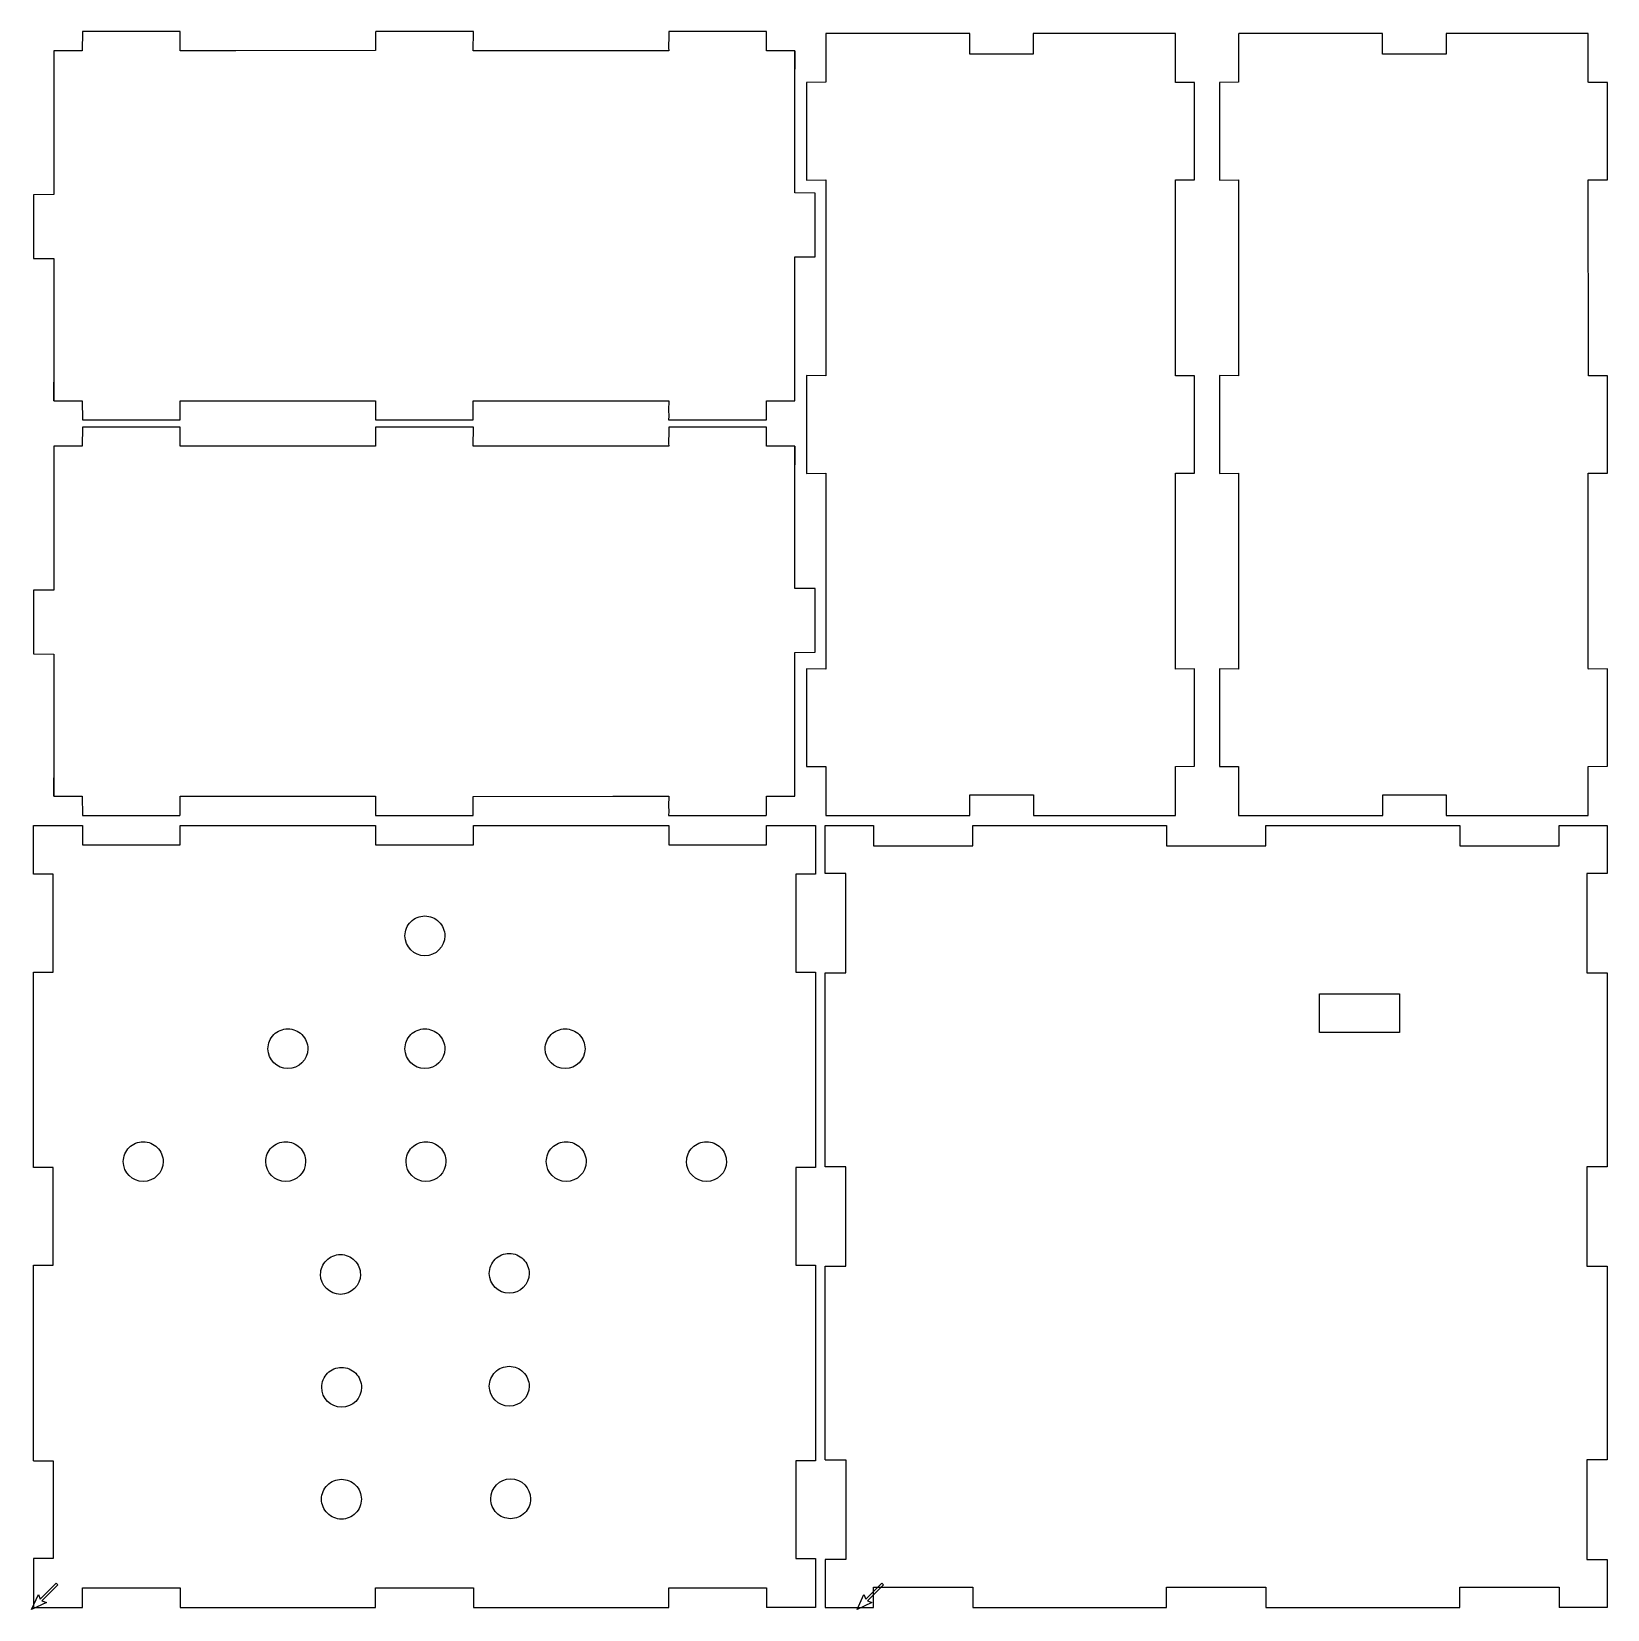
# Model space of a CAD drawing. Extents: x 0 to 191, y 0 to 191.
import ezdxf

# ---------------------------------------------------------------- set-up
doc = ezdxf.new("R2010")
doc.units = 0
doc.layers.add('Layer_1', color=7, linetype='CONTINUOUS')

msp = doc.modelspace()

# ---------------------------------------------------------------- linework, layer by layer
at = {"layer": 'Layer_1', "color": 7}
for points in [[(6.183664, 191.112576), (6.183664, 191.083913), (6.168783, 191.083913), (6.168783, 191.082785), (6.159413, 191.082785), (6.143428, 188.791933), (2.704396, 188.791933), (2.707161, 171.359199), (0.255356, 171.355897), (0.255356, 163.640537), (2.708264, 163.615165), (2.708828, 162.129641), (2.708828, 161.780721), (2.708828, 161.431251), (2.708828, 161.082331), (2.708828, 160.732861), (2.708828, 160.527259), (2.708828, 160.383941), (2.708828, 160.035024), (2.708828, 159.685554), (2.708828, 159.336634), (2.708828, 158.987164), (2.708828, 158.638244), (2.708828, 158.28933), (2.708828, 157.939854), (2.708828, 157.590943), (2.708828, 157.241467), (2.708828, 156.892556), (2.708828, 156.543644), (2.708828, 156.194169), (2.708828, 155.845257), (2.708828, 155.495782), (2.708828, 155.146842), (2.708828, 154.797931), (2.708828, 154.448455), (2.708828, 154.099544), (2.708828, 153.750068), (2.708828, 153.401156), (2.708828, 153.052245), (2.708828, 152.702769), (2.708828, 152.353858), (2.708828, 152.004918), (2.708828, 151.655443), (2.708828, 151.306531), (2.708828, 150.957056), (2.708828, 150.608144), (2.708828, 150.259233), (2.708828, 149.909757), (2.708828, 149.560846), (2.708828, 149.21137), (2.708828, 148.862459), (2.708828, 148.513519), (2.708828, 148.164072), (2.708828, 147.815132), (2.708828, 147.465656), (2.708828, 147.116745), (2.708828, 146.767834), (2.708828, 146.39355), (2.710493, 148.633153), (2.711058, 146.394651), (3.171874, 146.394651), (3.54229, 146.394651), (3.912707, 146.394651), (4.283124, 146.394651), (4.65354, 146.394651), (5.023406, 146.394651), (5.393822, 146.394651), (5.764239, 146.394651), (6.134656, 146.394651), (6.150641, 144.074051), (6.520506, 144.074051), (6.890372, 144.074051), (7.260237, 144.074051), (7.630102, 144.074051), (7.999968, 144.074051), (8.369833, 144.074051), (8.739699, 144.074051), (9.109564, 144.074051), (9.47943, 144.074051), (9.849295, 144.074051), (10.219161, 144.074051), (10.589026, 144.074051), (10.958892, 144.074051), (11.328757, 144.074051), (11.698622, 144.074051), (12.068488, 144.074051), (12.438353, 144.074051), (12.80877, 144.074051), (13.178636, 144.074051), (13.548501, 144.074051), (13.918366, 144.074051), (14.288232, 144.074051), (14.658097, 144.074051), (15.027963, 144.074051), (15.397828, 144.074051), (15.767694, 144.074051), (16.137559, 144.074051), (16.507424, 144.074051), (16.87729, 144.074051), (17.247155, 144.074051), (17.617021, 144.074051), (17.972003, 144.074051), (17.972003, 144.102696), (17.986885, 144.102696), (17.986885, 144.102696), (17.996808, 144.102696), (17.991846, 144.554703), (18.004524, 146.076615), (18.000666, 146.39245), (18.007281, 146.39245), (18.007281, 146.39245), (41.663236, 146.39245), (41.65937, 144.071849), (42.029236, 144.071849), (42.399105, 144.071849), (42.768969, 144.071849), (43.138835, 144.071849), (43.508701, 144.071849), (43.878565, 144.071849), (44.248431, 144.071849), (44.618298, 144.071849), (44.988161, 144.071849), (45.358027, 144.071849), (45.727894, 144.071849), (46.09776, 144.071849), (46.467624, 144.071849), (46.83749, 144.071849), (47.207356, 144.071849), (47.57722, 144.071849), (47.947086, 144.071849), (48.316952, 144.071849), (48.686816, 144.071849), (49.056682, 144.071849), (49.426549, 144.071849), (49.796412, 144.071849), (50.166278, 144.071849), (50.536145, 144.071849), (50.906011, 144.071849), (51.275875, 144.071849), (51.645741, 144.071849), (52.015607, 144.071849), (52.385471, 144.071849), (52.755337, 144.071849), (53.125203, 144.071849), (53.480185, 144.071849), (53.480185, 144.100495), (53.495059, 144.100495), (53.495059, 144.100495), (53.504993, 144.100495), (53.501126, 146.366542), (70.426193, 146.391377), (77.157083, 146.391377), (77.157083, 146.391377), (77.181891, 146.391377), (77.167554, 145.240983), (77.173622, 144.548128), (77.167554, 144.071878), (77.53742, 144.071878), (77.907284, 144.071878), (78.27715, 144.071878), (78.647016, 144.071878), (79.01688, 144.071878), (79.386746, 144.071878), (79.756612, 144.071878), (80.126476, 144.071878), (80.496342, 144.071878), (80.866209, 144.071878), (81.236072, 144.071878), (81.605938, 144.071878), (81.975802, 144.071878), (82.346219, 144.071878), (82.716085, 144.071878), (83.085948, 144.071878), (83.455815, 144.071878), (83.825681, 144.071878), (84.195545, 144.071878), (84.565411, 144.071878), (84.935277, 144.071878), (85.305141, 144.071878), (85.675007, 144.071878), (86.044873, 144.071878), (86.414737, 144.071878), (86.784603, 144.071878), (87.15447, 144.071878), (87.524336, 144.071878), (87.8942, 144.071878), (88.264066, 144.071878), (88.633932, 144.071878), (88.988364, 144.071878), (88.988364, 144.100523), (89.003801, 144.100523), (89.003801, 144.100523), (89.013171, 144.100523), (89.029145, 146.391377), (92.467625, 146.391377), (92.464803, 163.824111), (94.916608, 163.827413), (94.916608, 171.542773), (92.463702, 171.568117), (92.463137, 173.053642), (92.463137, 173.402561), (92.463137, 173.752032), (92.463137, 174.100951), (92.463137, 174.450421), (92.463137, 174.656026), (92.463137, 174.799341), (92.463137, 175.148261), (92.463137, 175.497731), (92.463137, 175.846651), (92.463137, 176.196121), (92.463137, 176.545041), (92.463137, 176.893958), (92.463137, 177.243428), (92.463137, 177.592348), (92.463137, 177.941818), (92.463137, 178.290738), (92.463137, 178.639658), (92.463137, 178.989128), (92.463137, 179.338048), (92.463137, 179.687518), (92.463137, 180.036437), (92.463137, 180.385357), (92.463137, 180.734827), (92.463137, 181.083747), (92.463137, 181.433217), (92.463137, 181.782137), (92.463137, 182.131054), (92.463137, 182.480524), (92.463137, 182.829444), (92.463137, 183.178364), (92.463137, 183.527834), (92.463137, 183.876754), (92.463137, 184.226224), (92.463137, 184.575144), (92.463137, 184.924064), (92.463137, 185.273534), (92.463137, 185.622453), (92.463137, 185.971924), (92.463137, 186.320843), (92.463137, 186.669763), (92.463137, 187.019233), (92.463137, 187.36815), (92.463137, 187.717623), (92.463137, 188.06654), (92.463137, 188.41546), (92.463137, 188.789735), (92.461444, 186.550149), (92.46088, 188.788634), (92.000064, 188.788634), (91.629648, 188.788634), (91.259231, 188.788634), (90.888814, 188.788634), (90.518398, 188.788634), (90.148531, 188.788634), (89.778115, 188.788634), (89.407698, 188.788634), (89.037281, 188.788634), (89.021308, 191.109249), (88.651444, 191.109249), (88.281578, 191.109249), (87.911711, 191.109249), (87.541848, 191.109249), (87.171982, 191.109249), (86.802115, 191.109249), (86.432249, 191.109249), (86.062385, 191.109249), (85.692519, 191.109249), (85.322653, 191.109249), (84.952789, 191.109249), (84.582923, 191.109249), (84.213057, 191.109249), (83.843193, 191.109249), (83.473327, 191.109249), (83.103463, 191.109249), (82.7336, 191.109249), (82.363183, 191.109249), (81.993317, 191.109249), (81.62345, 191.109249), (81.253584, 191.109249), (80.88372, 191.109249), (80.513854, 191.109249), (80.143988, 191.109249), (79.774124, 191.109249), (79.404258, 191.109249), (79.034392, 191.109249), (78.664528, 191.109249), (78.294662, 191.109249), (77.924795, 191.109249), (77.554932, 191.109249), (77.2005, 191.109249), (77.2005, 191.080586), (77.185063, 191.080586), (77.185063, 191.079457), (77.175129, 191.079457), (77.180096, 190.627459), (77.167424, 189.132011), (77.171827, 188.789706), (77.164658, 188.789706), (77.164658, 188.788578), (53.508701, 188.788578), (53.512568, 191.109192), (53.142704, 191.109192), (52.772838, 191.109192), (52.402971, 191.109192), (52.033108, 191.109192), (51.663242, 191.109192), (51.293375, 191.109192), (50.923512, 191.109192), (50.553645, 191.109192), (50.183779, 191.109192), (49.813913, 191.109192), (49.444049, 191.109192), (49.074183, 191.109192), (48.704317, 191.109192), (48.334453, 191.109192), (47.964587, 191.109192), (47.59472, 191.109192), (47.224857, 191.109192), (46.854991, 191.109192), (46.485124, 191.109192), (46.115261, 191.109192), (45.745394, 191.109192), (45.375528, 191.109192), (45.005662, 191.109192), (44.635798, 191.109192), (44.265932, 191.109192), (43.896066, 191.109192), (43.526202, 191.109192), (43.156336, 191.109192), (42.786469, 191.109192), (42.416606, 191.109192), (42.046739, 191.109192), (41.692308, 191.109192), (41.692308, 191.08053), (41.67687, 191.08053), (41.67687, 191.079401), (41.666964, 191.079401), (41.670831, 188.813354), (24.745764, 188.788547), (18.014874, 188.788547), (18.014874, 188.789675), (17.99062, 188.789675), (18.004951, 189.914156), (17.998336, 190.632939), (18.004398, 191.109189), (17.634533, 191.109189), (17.264667, 191.109189), (16.894802, 191.109189), (16.524936, 191.109189), (16.155071, 191.109189), (15.785205, 191.109189), (15.41534, 191.109189), (15.045474, 191.109189), (14.675609, 191.109189), (14.305743, 191.109189), (13.935878, 191.109189), (13.566012, 191.109189), (13.196147, 191.109189), (12.825731, 191.109189), (12.455865, 191.109189), (12.086, 191.109189), (11.716134, 191.109189), (11.346269, 191.109189), (10.976403, 191.109189), (10.606538, 191.109189), (10.236672, 191.109189), (9.866807, 191.109189), (9.496941, 191.109189), (9.127076, 191.109189), (8.75721, 191.109189), (8.387345, 191.109189), (8.01748, 191.109189), (7.647614, 191.109189), (7.277749, 191.109189), (6.907883, 191.109189), (6.538018, 191.109189), (6.183586, 191.109189), (6.183664, 191.112576)], [(96.217644, 190.865251), (96.217644, 190.841008), (96.204972, 190.841008), (96.204972, 184.9634), (93.884355, 184.946861), (93.884355, 184.576998), (93.884355, 184.207132), (93.884355, 183.837265), (93.884355, 183.467402), (93.884355, 183.097535), (93.884355, 182.727669), (93.884355, 182.357806), (93.884355, 181.987939), (93.884355, 181.618073), (93.884355, 181.248209), (93.884355, 180.878343), (93.884355, 180.508477), (93.884355, 180.138613), (93.884355, 179.768747), (93.884355, 179.398881), (93.884355, 179.029014), (93.884355, 178.659151), (93.884355, 178.289284), (93.884355, 177.919418), (93.884355, 177.549555), (93.884355, 177.179688), (93.884355, 176.809822), (93.884355, 176.439958), (93.884355, 176.070092), (93.884355, 175.700226), (93.884355, 175.330362), (93.884355, 174.960496), (93.884355, 174.590629), (93.884355, 174.220763), (93.884355, 173.850346), (93.884355, 173.480483), (93.884355, 173.11172), (96.191745, 173.140933), (96.191745, 173.090223), (96.204981, 173.090223), (96.204981, 149.434266), (93.884363, 149.438669), (93.884363, 149.068803), (93.884363, 148.698936), (93.884363, 148.329073), (93.884363, 147.959206), (93.884363, 147.58934), (93.884363, 147.219477), (93.884363, 146.84961), (93.884363, 146.479744), (93.884363, 146.109327), (93.884363, 145.739464), (93.884363, 145.369597), (93.884363, 144.999731), (93.884363, 144.629868), (93.884363, 144.260001), (93.884363, 143.890135), (93.884363, 143.520271), (93.884363, 143.150405), (93.884363, 142.780539), (93.884363, 142.410672), (93.884363, 142.040809), (93.884363, 141.670943), (93.884363, 141.301076), (93.884363, 140.931213), (93.884363, 140.561346), (93.884363, 140.19148), (93.884363, 139.821617), (93.884363, 139.45175), (93.884363, 139.081884), (93.884363, 138.71202), (93.884363, 138.342154), (93.884363, 137.972288), (93.884363, 137.602975), (96.191753, 137.607377), (96.191753, 129.570659), (96.204989, 120.397881), (96.204989, 113.900702), (93.884372, 113.929912), (93.884372, 113.56006), (93.884372, 113.190179), (93.884372, 112.820327), (93.884372, 112.450475), (93.884372, 112.080594), (93.884372, 111.710742), (93.884372, 111.340862), (93.884372, 110.97101), (93.884372, 110.601129), (93.884372, 110.231277), (93.884372, 109.861396), (93.884372, 109.491544), (93.884372, 109.121664), (93.884372, 108.751812), (93.884372, 108.381931), (93.884372, 108.012079), (93.884372, 107.642198), (93.884372, 107.272346), (93.884372, 106.902466), (93.884372, 106.532614), (93.884372, 106.162733), (93.884372, 105.792881), (93.884372, 105.423), (93.884372, 105.053148), (93.884372, 104.683268), (93.884372, 104.312851), (93.884372, 103.942999), (93.884372, 103.573147), (93.884372, 103.203266), (93.884372, 102.833414), (93.884372, 102.463534), (93.884372, 102.094782), (96.191761, 102.078131), (96.191761, 102.069946), (96.204998, 102.069946), (96.204998, 96.176356), (96.664159, 96.176356), (97.013079, 96.176356), (97.362549, 96.176356), (97.711469, 96.176356), (98.060389, 96.176356), (98.409859, 96.176356), (98.758779, 96.176356), (99.107698, 96.176356), (99.457169, 96.176356), (99.806088, 96.176356), (100.155558, 96.176356), (100.504478, 96.176356), (100.853395, 96.176356), (101.202868, 96.176356), (101.551785, 96.176356), (101.901255, 96.176356), (102.250175, 96.176356), (102.599095, 96.176356), (102.948565, 96.176356), (103.297485, 96.176356), (103.646955, 96.176356), (103.995875, 96.176356), (104.344795, 96.176356), (104.694265, 96.176356), (105.043184, 96.176356), (105.392655, 96.176356), (105.741574, 96.176356), (106.090491, 96.176356), (106.439964, 96.176356), (106.788881, 96.176356), (107.137801, 96.176356), (107.487271, 96.176356), (107.836191, 96.176356), (108.185661, 96.176356), (108.534581, 96.176356), (108.883501, 96.176356), (109.232971, 96.176356), (109.581891, 96.176356), (109.931361, 96.176356), (110.280281, 96.176356), (110.6292, 96.176356), (110.978671, 96.176356), (111.32759, 96.176356), (111.677061, 96.176356), (112.025978, 96.176356), (112.374897, 96.176356), (112.724367, 96.176356), (113.073287, 96.176356), (113.422757, 96.176356), (113.661436, 96.176356), (113.661436, 98.651868), (121.343172, 98.651868), (121.342607, 96.176356), (121.452852, 96.176356), (121.801771, 96.176356), (122.150688, 96.176356), (122.500161, 96.176356), (122.849078, 96.176356), (123.197998, 96.176356), (123.547468, 96.176356), (123.896388, 96.176356), (124.245858, 96.176356), (124.594778, 96.176356), (124.943698, 96.176356), (125.293168, 96.176356), (125.642088, 96.176356), (125.991558, 96.176356), (126.340478, 96.176356), (126.689398, 96.176356), (127.038868, 96.176356), (127.387785, 96.176356), (127.737258, 96.176356), (128.086175, 96.176356), (128.435094, 96.176356), (128.784564, 96.176356), (129.133484, 96.176356), (129.482954, 96.176356), (129.831874, 96.176356), (130.180794, 96.176356), (130.530264, 96.176356), (130.879184, 96.176356), (131.228654, 96.176356), (131.577574, 96.176356), (131.926494, 96.176356), (132.275964, 96.176356), (132.624884, 96.176356), (132.973801, 96.176356), (133.323274, 96.176356), (133.672191, 96.176356), (134.021661, 96.176356), (134.37058, 96.176356), (134.7195, 96.176356), (135.06897, 96.176356), (135.41789, 96.176356), (135.76736, 96.176356), (136.11628, 96.176356), (136.4652, 96.176356), (136.81467, 96.176356), (137.16359, 96.176356), (137.51306, 96.176356), (137.86198, 96.176356), (138.210897, 96.176356), (138.56037, 96.176356), (138.56037, 102.102458), (140.880984, 102.118545), (140.880984, 102.488397), (140.880984, 102.858278), (140.880984, 103.22813), (140.880984, 103.597982), (140.880984, 103.967863), (140.880984, 104.337715), (140.880984, 104.707595), (140.880984, 105.077448), (140.880984, 105.447328), (140.880984, 105.81718), (140.880984, 106.187061), (140.880984, 106.556913), (140.880984, 106.926793), (140.880984, 107.296646), (140.880984, 107.666526), (140.880984, 108.036378), (140.880984, 108.406259), (140.880984, 108.776675), (140.880984, 109.146528), (140.880984, 109.51638), (140.880984, 109.88626), (140.880984, 110.256112), (140.880984, 110.625993), (140.880984, 110.995873), (140.880984, 111.365726), (140.880984, 111.735606), (140.880984, 112.105458), (140.880984, 112.47531), (140.880984, 112.845191), (140.880984, 113.215043), (140.880984, 113.584924), (140.880984, 113.90629), (138.573597, 113.877052), (138.573597, 113.97518), (138.560361, 113.97518), (138.560361, 137.631137), (140.880976, 137.627271), (140.880976, 137.997135), (140.880976, 138.367001), (140.880976, 138.736867), (140.880976, 139.106731), (140.880976, 139.476597), (140.880976, 139.846463), (140.880976, 140.216327), (140.880976, 140.586193), (140.880976, 140.95606), (140.880976, 141.325923), (140.880976, 141.695789), (140.880976, 142.065656), (140.880976, 142.435519), (140.880976, 142.805386), (140.880976, 143.175252), (140.880976, 143.545118), (140.880976, 143.914982), (140.880976, 144.284848), (140.880976, 144.654714), (140.880976, 145.024578), (140.880976, 145.394444), (140.880976, 145.764311), (140.880976, 146.134174), (140.880976, 146.50404), (140.880976, 146.873907), (140.880976, 147.24377), (140.880976, 147.613637), (140.880976, 147.983503), (140.880976, 148.353369), (140.880976, 148.723233), (140.880976, 149.093099), (140.880976, 149.414457), (138.573589, 149.410591), (138.573589, 157.366833), (138.560353, 166.394083), (138.560353, 173.164662), (140.880967, 173.135447), (140.880967, 173.505313), (140.880967, 173.875179), (140.880967, 174.245043), (140.880967, 174.614909), (140.880967, 174.984775), (140.880967, 175.354639), (140.880967, 175.724505), (140.880967, 176.094372), (140.880967, 176.464235), (140.880967, 176.834101), (140.880967, 177.203968), (140.880967, 177.573831), (140.880967, 177.943698), (140.880967, 178.314114), (140.880967, 178.683981), (140.880967, 179.053844), (140.880967, 179.42371), (140.880967, 179.793577), (140.880967, 180.163443), (140.880967, 180.533307), (140.880967, 180.903173), (140.880967, 181.273039), (140.880967, 181.642903), (140.880967, 182.012769), (140.880967, 182.382635), (140.880967, 182.752499), (140.880967, 183.122365), (140.880967, 183.492232), (140.880967, 183.862095), (140.880967, 184.231961), (140.880967, 184.601828), (140.880967, 184.923186), (138.573581, 184.93916), (138.573581, 184.995384), (138.560344, 184.995384), (138.560344, 190.865276), (138.224102, 190.865276), (137.875182, 190.865276), (137.526262, 190.865276), (137.176792, 190.865276), (136.827872, 190.865276), (136.478402, 190.865276), (136.129482, 190.865276), (135.780566, 190.865276), (135.431093, 190.865276), (135.082176, 190.865276), (134.732705, 190.865276), (134.383786, 190.865276), (134.034866, 190.865276), (133.685396, 190.865276), (133.336476, 190.865276), (132.987006, 190.865276), (132.638086, 190.865276), (132.289166, 190.865276), (131.939696, 190.865276), (131.590776, 190.865276), (131.241859, 190.865276), (130.892386, 190.865276), (130.543469, 190.865276), (130.193996, 190.865276), (129.845079, 190.865276), (129.49616, 190.865276), (129.146689, 190.865276), (128.79777, 190.865276), (128.4483, 190.865276), (128.09938, 190.865276), (127.75046, 190.865276), (127.40099, 190.865276), (127.05207, 190.865276), (126.7026, 190.865276), (126.35368, 190.865276), (126.00476, 190.865276), (125.65529, 190.865276), (125.30637, 190.865276), (124.9569, 190.865276), (124.607983, 190.865276), (124.259063, 190.865276), (123.909593, 190.865276), (123.560673, 190.865276), (123.211203, 190.865276), (122.862284, 190.865276), (122.513364, 190.865276), (122.163894, 190.865276), (121.814974, 190.865276), (121.466054, 190.865276), (121.329354, 190.865276), (121.329918, 188.389767), (113.648182, 188.389767), (113.648182, 190.865276), (113.435965, 190.865276), (113.086495, 190.865276), (112.737575, 190.865276), (112.388105, 190.865276), (112.039186, 190.865276), (111.690266, 190.865276), (111.340796, 190.865276), (110.991876, 190.865276), (110.642406, 190.865276), (110.293486, 190.865276), (109.944566, 190.865276), (109.595096, 190.865276), (109.246179, 190.865276), (108.896706, 190.865276), (108.547789, 190.865276), (108.198869, 190.865276), (107.849399, 190.865276), (107.500479, 190.865276), (107.151009, 190.865276), (106.802089, 190.865276), (106.45317, 190.865276), (106.103699, 190.865276), (105.75478, 190.865276), (105.40586, 190.865276), (105.05639, 190.865276), (104.70747, 190.865276), (104.358, 190.865276), (104.00908, 190.865276), (103.660163, 190.865276), (103.31069, 190.865276), (102.961773, 190.865276), (102.612303, 190.865276), (102.263383, 190.865276), (101.914463, 190.865276), (101.564993, 190.865276), (101.216073, 190.865276), (100.866603, 190.865276), (100.517683, 190.865276), (100.168764, 190.865276), (99.819293, 190.865276), (99.470374, 190.865276), (99.120904, 190.865276), (98.771984, 190.865276), (98.423067, 190.865276), (98.073594, 190.865276), (97.724677, 190.865276), (97.375757, 190.865276), (97.026287, 190.865276), (96.677367, 190.865276), (96.217653, 190.865276), (96.217644, 190.865251)], [(146.217646, 190.865251), (146.217646, 190.841008), (146.204974, 190.841008), (146.204974, 184.9634), (143.884356, 184.946861), (143.884356, 184.576998), (143.884356, 184.207132), (143.884356, 183.837265), (143.884356, 183.467402), (143.884356, 183.097535), (143.884356, 182.727669), (143.884356, 182.357806), (143.884356, 181.987939), (143.884356, 181.618073), (143.884356, 181.248209), (143.884356, 180.878343), (143.884356, 180.508477), (143.884356, 180.138613), (143.884356, 179.768747), (143.884356, 179.398881), (143.884356, 179.029014), (143.884356, 178.659151), (143.884356, 178.289284), (143.884356, 177.919418), (143.884356, 177.549555), (143.884356, 177.179688), (143.884356, 176.809822), (143.884356, 176.439958), (143.884356, 176.070092), (143.884356, 175.700226), (143.884356, 175.330362), (143.884356, 174.960496), (143.884356, 174.590629), (143.884356, 174.220763), (143.884356, 173.850346), (143.884356, 173.480483), (143.884356, 173.11172), (146.191746, 173.140933), (146.191746, 173.090223), (146.204982, 173.090223), (146.204982, 149.434269), (143.884365, 149.438672), (143.884365, 149.068805), (143.884365, 148.698939), (143.884365, 148.329076), (143.884365, 147.959209), (143.884365, 147.589343), (143.884365, 147.219479), (143.884365, 146.849613), (143.884365, 146.479747), (143.884365, 146.10933), (143.884365, 145.739467), (143.884365, 145.3696), (143.884365, 144.999734), (143.884365, 144.62987), (143.884365, 144.260004), (143.884365, 143.890138), (143.884365, 143.520274), (143.884365, 143.150408), (143.884365, 142.780542), (143.884365, 142.410675), (143.884365, 142.040812), (143.884365, 141.670945), (143.884365, 141.301079), (143.884365, 140.931216), (143.884365, 140.561349), (143.884365, 140.191483), (143.884365, 139.821619), (143.884365, 139.451753), (143.884365, 139.081887), (143.884365, 138.712023), (143.884365, 138.342157), (143.884365, 137.972291), (143.884365, 137.602977), (146.191755, 137.60738), (146.191755, 129.570662), (146.204991, 120.397889), (146.204991, 113.900705), (143.884373, 113.929915), (143.884373, 113.560063), (143.884373, 113.190182), (143.884373, 112.82033), (143.884373, 112.450478), (143.884373, 112.080597), (143.884373, 111.710745), (143.884373, 111.340865), (143.884373, 110.971012), (143.884373, 110.601129), (143.884373, 110.231277), (143.884373, 109.861396), (143.884373, 109.491544), (143.884373, 109.121664), (143.884373, 108.751812), (143.884373, 108.381931), (143.884373, 108.012079), (143.884373, 107.642198), (143.884373, 107.272346), (143.884373, 106.902466), (143.884373, 106.532614), (143.884373, 106.162733), (143.884373, 105.792881), (143.884373, 105.423), (143.884373, 105.053148), (143.884373, 104.683268), (143.884373, 104.312851), (143.884373, 103.942999), (143.884373, 103.573147), (143.884373, 103.203266), (143.884373, 102.833414), (143.884373, 102.463534), (143.884373, 102.094782), (146.191763, 102.078131), (146.191763, 102.069946), (146.204999, 102.069946), (146.204999, 96.176356), (146.664161, 96.176356), (147.013081, 96.176356), (147.362551, 96.176356), (147.71147, 96.176356), (148.06039, 96.176356), (148.40986, 96.176356), (148.75878, 96.176356), (149.1077, 96.176356), (149.45717, 96.176356), (149.80609, 96.176356), (150.15556, 96.176356), (150.50448, 96.176356), (150.853397, 96.176356), (151.20287, 96.176356), (151.551787, 96.176356), (151.901257, 96.176356), (152.250177, 96.176356), (152.599096, 96.176356), (152.948567, 96.176356), (153.297486, 96.176356), (153.646957, 96.176356), (153.995876, 96.176356), (154.344796, 96.176356), (154.694266, 96.176356), (155.043186, 96.176356), (155.392656, 96.176356), (155.741576, 96.176356), (156.090493, 96.176356), (156.439966, 96.176356), (156.788883, 96.176356), (157.137803, 96.176356), (157.487273, 96.176356), (157.836193, 96.176356), (158.185663, 96.176356), (158.534583, 96.176356), (158.883502, 96.176356), (159.232973, 96.176356), (159.581892, 96.176356), (159.931362, 96.176356), (160.280282, 96.176356), (160.629202, 96.176356), (160.978672, 96.176356), (161.327592, 96.176356), (161.677062, 96.176356), (162.025979, 96.176356), (162.374899, 96.176356), (162.724369, 96.176356), (163.073289, 96.176356), (163.422759, 96.176356), (163.661437, 96.176356), (163.661437, 98.651868), (171.343173, 98.651868), (171.342609, 96.176356), (171.452853, 96.176356), (171.801773, 96.176356), (172.150687, 96.176356), (172.50016, 96.176356), (172.849077, 96.176356), (173.197997, 96.176356), (173.547467, 96.176356), (173.896387, 96.176356), (174.245857, 96.176356), (174.594777, 96.176356), (174.943697, 96.176356), (175.293167, 96.176356), (175.642087, 96.176356), (175.991557, 96.176356), (176.340476, 96.176356), (176.689396, 96.176356), (177.038866, 96.176356), (177.387783, 96.176356), (177.737256, 96.176356), (178.086173, 96.176356), (178.435093, 96.176356), (178.784563, 96.176356), (179.133483, 96.176356), (179.482953, 96.176356), (179.831873, 96.176356), (180.180793, 96.176356), (180.530263, 96.176356), (180.879183, 96.176356), (181.228653, 96.176356), (181.577573, 96.176356), (181.926492, 96.176356), (182.275963, 96.176356), (182.624882, 96.176356), (182.973799, 96.176356), (183.323272, 96.176356), (183.672189, 96.176356), (184.021659, 96.176356), (184.370579, 96.176356), (184.719499, 96.176356), (185.068969, 96.176356), (185.417889, 96.176356), (185.767359, 96.176356), (186.116279, 96.176356), (186.465199, 96.176356), (186.814669, 96.176356), (187.163589, 96.176356), (187.513059, 96.176356), (187.861979, 96.176356), (188.210896, 96.176356), (188.560369, 96.176356), (188.560369, 102.102458), (190.880983, 102.118545), (190.880983, 102.488397), (190.880983, 102.858278), (190.880983, 103.22813), (190.880983, 103.597982), (190.880983, 103.967863), (190.880983, 104.337715), (190.880983, 104.707595), (190.880983, 105.077448), (190.880983, 105.447328), (190.880983, 105.81718), (190.880983, 106.187061), (190.880983, 106.556913), (190.880983, 106.926793), (190.880983, 107.296646), (190.880983, 107.666526), (190.880983, 108.036378), (190.880983, 108.406259), (190.880983, 108.776675), (190.880983, 109.146528), (190.880983, 109.51638), (190.880983, 109.88626), (190.880983, 110.256112), (190.880983, 110.625993), (190.880983, 110.995876), (190.880983, 111.365728), (190.880983, 111.735609), (190.880983, 112.105461), (190.880983, 112.475313), (190.880983, 112.845194), (190.880983, 113.215046), (190.880983, 113.584926), (190.880983, 113.906293), (188.573596, 113.877055), (188.573596, 113.975183), (188.56036, 113.975183), (188.56036, 137.63114), (190.880975, 137.627274), (190.880975, 137.997137), (190.880975, 138.367004), (190.880975, 138.73687), (190.880975, 139.106734), (190.880975, 139.4766), (190.880975, 139.846466), (190.880975, 140.21633), (190.880975, 140.586196), (190.880975, 140.956062), (190.880975, 141.325926), (190.880975, 141.695792), (190.880975, 142.065659), (190.880975, 142.435522), (190.880975, 142.805388), (190.880975, 143.175255), (190.880975, 143.545121), (190.880975, 143.914985), (190.880975, 144.284851), (190.880975, 144.654717), (190.880975, 145.024581), (190.880975, 145.394447), (190.880975, 145.764313), (190.880975, 146.134177), (190.880975, 146.504043), (190.880975, 146.87391), (190.880975, 147.243773), (190.880975, 147.613639), (190.880975, 147.983506), (190.880975, 148.353372), (190.880975, 148.723236), (190.880975, 149.093102), (190.880975, 149.41446), (188.573588, 149.410593), (188.573588, 157.366836), (188.560352, 166.394083), (188.560352, 173.164662), (190.880966, 173.135447), (190.880966, 173.505313), (190.880966, 173.875179), (190.880966, 174.245043), (190.880966, 174.614909), (190.880966, 174.984775), (190.880966, 175.354639), (190.880966, 175.724505), (190.880966, 176.094372), (190.880966, 176.464235), (190.880966, 176.834101), (190.880966, 177.203968), (190.880966, 177.573831), (190.880966, 177.943698), (190.880966, 178.314114), (190.880966, 178.683981), (190.880966, 179.053844), (190.880966, 179.42371), (190.880966, 179.793577), (190.880966, 180.163443), (190.880966, 180.533307), (190.880966, 180.903173), (190.880966, 181.273039), (190.880966, 181.642903), (190.880966, 182.012769), (190.880966, 182.382635), (190.880966, 182.752499), (190.880966, 183.122365), (190.880966, 183.492232), (190.880966, 183.862095), (190.880966, 184.231961), (190.880966, 184.601828), (190.880966, 184.923186), (188.573579, 184.93916), (188.573579, 184.995384), (188.560343, 184.995384), (188.560343, 190.865276), (188.224101, 190.865276), (187.875181, 190.865276), (187.526261, 190.865276), (187.176791, 190.865276), (186.827871, 190.865276), (186.478401, 190.865276), (186.129481, 190.865276), (185.780564, 190.865276), (185.431091, 190.865276), (185.082174, 190.865276), (184.732704, 190.865276), (184.383784, 190.865276), (184.034865, 190.865276), (183.685394, 190.865276), (183.336475, 190.865276), (182.987005, 190.865276), (182.638085, 190.865276), (182.289165, 190.865276), (181.939695, 190.865276), (181.590775, 190.865276), (181.241858, 190.865276), (180.892385, 190.865276), (180.543468, 190.865276), (180.193995, 190.865276), (179.845078, 190.865276), (179.496158, 190.865276), (179.146688, 190.865276), (178.797768, 190.865276), (178.448298, 190.865276), (178.099379, 190.865276), (177.750459, 190.865276), (177.400989, 190.865276), (177.052069, 190.865276), (176.702599, 190.865276), (176.353679, 190.865276), (176.004759, 190.865276), (175.655289, 190.865276), (175.306369, 190.865276), (174.956899, 190.865276), (174.607982, 190.865276), (174.259062, 190.865276), (173.909592, 190.865276), (173.560672, 190.865276), (173.211202, 190.865276), (172.862282, 190.865276), (172.513363, 190.865276), (172.163892, 190.865276), (171.814975, 190.865276), (171.466056, 190.865276), (171.329356, 190.865276), (171.32992, 188.389767), (163.648184, 188.389767), (163.648184, 190.865276), (163.435967, 190.865276), (163.086497, 190.865276), (162.737577, 190.865276), (162.388107, 190.865276), (162.039187, 190.865276), (161.690267, 190.865276), (161.340797, 190.865276), (160.991877, 190.865276), (160.642407, 190.865276), (160.293487, 190.865276), (159.944568, 190.865276), (159.595098, 190.865276), (159.246181, 190.865276), (158.896708, 190.865276), (158.547791, 190.865276), (158.198871, 190.865276), (157.849401, 190.865276), (157.500481, 190.865276), (157.151011, 190.865276), (156.802091, 190.865276), (156.453171, 190.865276), (156.103701, 190.865276), (155.754781, 190.865276), (155.405861, 190.865276), (155.056391, 190.865276), (154.707471, 190.865276), (154.358001, 190.865276), (154.009082, 190.865276), (153.660165, 190.865276), (153.310692, 190.865276), (152.961775, 190.865276), (152.612304, 190.865276), (152.263385, 190.865276), (151.914465, 190.865276), (151.564995, 190.865276), (151.216075, 190.865276), (150.866605, 190.865276), (150.517685, 190.865276), (150.168765, 190.865276), (149.819295, 190.865276), (149.470375, 190.865276), (149.120905, 190.865276), (148.771985, 190.865276), (148.423068, 190.865276), (148.073595, 190.865276), (147.724678, 190.865276), (147.375759, 190.865276), (147.026289, 190.865276), (146.677369, 190.865276), (146.217654, 190.865276), (146.217646, 190.865251)], [(6.183676, 143.210459), (6.183676, 143.181797), (6.168794, 143.181797), (6.168794, 143.180668), (6.159425, 143.180668), (6.14344, 140.889816), (2.704407, 140.889816), (2.707173, 123.457082), (0.255368, 123.45378), (0.255368, 115.73842), (2.708276, 115.713048), (2.708812, 114.227524), (2.708812, 113.878604), (2.708812, 113.529134), (2.708812, 113.180214), (2.708812, 112.830744), (2.708812, 112.625142), (2.708812, 112.481824), (2.708812, 112.132907), (2.708812, 111.783437), (2.708812, 111.434517), (2.708812, 111.085047), (2.708812, 110.736127), (2.708812, 110.387213), (2.708812, 110.037737), (2.708812, 109.688826), (2.708812, 109.33935), (2.708812, 108.990439), (2.708812, 108.641528), (2.708812, 108.292052), (2.708812, 107.943141), (2.708812, 107.593665), (2.708812, 107.244725), (2.708812, 106.895814), (2.708812, 106.546338), (2.708812, 106.197427), (2.708812, 105.847951), (2.708812, 105.49904), (2.708812, 105.150128), (2.708812, 104.800653), (2.708812, 104.451741), (2.708812, 104.102802), (2.708812, 103.753326), (2.708812, 103.404415), (2.708812, 103.054939), (2.708812, 102.706027), (2.708812, 102.357116), (2.708812, 102.00764), (2.708812, 101.658729), (2.708812, 101.309253), (2.708812, 100.960342), (2.708812, 100.611402), (2.708812, 100.261955), (2.708812, 99.913015), (2.708812, 99.563539), (2.708812, 99.214628), (2.708812, 98.865717), (2.708812, 98.491434), (2.710477, 100.731036), (2.711013, 98.492534), (3.171829, 98.492534), (3.542246, 98.492534), (3.912662, 98.492534), (4.283079, 98.492534), (4.653496, 98.492534), (5.023361, 98.492534), (5.393778, 98.492534), (5.764194, 98.492534), (6.134611, 98.492534), (6.150596, 96.171934), (6.520462, 96.171934), (6.890327, 96.171934), (7.260192, 96.171934), (7.630058, 96.171934), (7.999923, 96.171934), (8.369789, 96.171934), (8.739654, 96.171934), (9.10952, 96.171934), (9.479385, 96.171934), (9.84925, 96.171934), (10.219116, 96.171934), (10.588981, 96.171934), (10.958847, 96.171934), (11.328712, 96.171934), (11.698578, 96.171934), (12.068443, 96.171934), (12.438309, 96.171934), (12.808726, 96.171934), (13.178591, 96.171934), (13.548456, 96.171934), (13.918322, 96.171934), (14.288187, 96.171934), (14.658053, 96.171934), (15.027918, 96.171934), (15.397784, 96.171934), (15.767649, 96.171934), (16.137514, 96.171934), (16.50738, 96.171934), (16.877245, 96.171934), (17.247111, 96.171934), (17.616976, 96.171934), (17.971959, 96.171934), (17.971959, 96.200579), (17.98684, 96.200579), (17.98684, 96.200579), (17.996763, 96.200579), (17.991802, 96.652587), (18.004479, 98.174498), (18.000621, 98.490333), (18.007237, 98.490333), (18.007237, 98.490333), (41.663191, 98.490333), (41.659325, 96.169733), (42.029194, 96.169733), (42.39906, 96.169733), (42.768924, 96.169733), (43.13879, 96.169733), (43.508656, 96.169733), (43.87852, 96.169733), (44.248386, 96.169733), (44.618252, 96.169733), (44.988116, 96.169733), (45.357982, 96.169733), (45.727849, 96.169733), (46.097715, 96.169733), (46.467578, 96.169733), (46.837445, 96.169733), (47.207311, 96.169733), (47.577175, 96.169733), (47.947041, 96.169733), (48.316907, 96.169733), (48.686771, 96.169733), (49.056637, 96.169733), (49.426503, 96.169733), (49.796367, 96.169733), (50.166233, 96.169733), (50.5361, 96.169733), (50.905966, 96.169733), (51.275829, 96.169733), (51.645696, 96.169733), (52.015562, 96.169733), (52.385426, 96.169733), (52.755292, 96.169733), (53.125158, 96.169733), (53.48014, 96.169733), (53.48014, 96.198378), (53.495013, 96.198378), (53.495013, 96.198378), (53.504948, 96.198378), (53.501081, 98.464425), (70.426148, 98.489261), (77.157038, 98.489261), (77.157038, 98.489261), (77.181845, 98.489261), (77.167509, 97.338866), (77.173576, 96.646011), (77.167509, 96.169761), (77.537375, 96.169761), (77.907238, 96.169761), (78.277105, 96.169761), (78.646971, 96.169761), (79.016835, 96.169761), (79.386701, 96.169761), (79.756567, 96.169761), (80.126431, 96.169761), (80.496297, 96.169761), (80.866163, 96.169761), (81.236027, 96.169761), (81.605893, 96.169761), (81.975757, 96.169761), (82.346173, 96.169761), (82.71604, 96.169761), (83.085903, 96.169761), (83.45577, 96.169761), (83.825636, 96.169761), (84.195499, 96.169761), (84.565366, 96.169761), (84.935232, 96.169761), (85.305096, 96.169761), (85.674962, 96.169761), (86.044828, 96.169761), (86.414692, 96.169761), (86.784558, 96.169761), (87.154425, 96.169761), (87.524291, 96.169761), (87.894154, 96.169761), (88.264021, 96.169761), (88.633887, 96.169761), (88.988319, 96.169761), (88.988319, 96.198406), (89.003756, 96.198406), (89.003756, 96.198406), (89.013126, 96.198406), (89.0291, 98.489261), (92.46758, 98.489261), (92.464757, 115.921995), (94.916563, 115.925297), (94.916563, 123.640657), (92.463657, 123.666), (92.463092, 125.151525), (92.463092, 125.500445), (92.463092, 125.849915), (92.463092, 126.198835), (92.463092, 126.548305), (92.463092, 126.753909), (92.463092, 126.897224), (92.463092, 127.246144), (92.463092, 127.595614), (92.463092, 127.944534), (92.463092, 128.294004), (92.463092, 128.642924), (92.463092, 128.991841), (92.463092, 129.341311), (92.463092, 129.690231), (92.463092, 130.039701), (92.463092, 130.388621), (92.463092, 130.737541), (92.463092, 131.087011), (92.463092, 131.435931), (92.463092, 131.785401), (92.463092, 132.134321), (92.463092, 132.48324), (92.463092, 132.832711), (92.463092, 133.18163), (92.463092, 133.531101), (92.463092, 133.88002), (92.463092, 134.228937), (92.463092, 134.578407), (92.463092, 134.927327), (92.463092, 135.276247), (92.463092, 135.625717), (92.463092, 135.974637), (92.463092, 136.324107), (92.463092, 136.673027), (92.463092, 137.021947), (92.463092, 137.371417), (92.463092, 137.720337), (92.463092, 138.069807), (92.463092, 138.418727), (92.463092, 138.767646), (92.463092, 139.117116), (92.463092, 139.466033), (92.463092, 139.815506), (92.463092, 140.164423), (92.463092, 140.513343), (92.463092, 140.887618), (92.461399, 138.648032), (92.460834, 140.886517), (92.000019, 140.886517), (91.629603, 140.886517), (91.259186, 140.886517), (90.888769, 140.886517), (90.518353, 140.886517), (90.148486, 140.886517), (89.77807, 140.886517), (89.407653, 140.886517), (89.037236, 140.886517), (89.021262, 143.207132), (88.651399, 143.207132), (88.281533, 143.207132), (87.911666, 143.207132), (87.541803, 143.207132), (87.171936, 143.207132), (86.80207, 143.207132), (86.432204, 143.207132), (86.06234, 143.207132), (85.692474, 143.207132), (85.322608, 143.207132), (84.952744, 143.207132), (84.582878, 143.207132), (84.213011, 143.207132), (83.843148, 143.207132), (83.473284, 143.207132), (83.103418, 143.207132), (82.733555, 143.207132), (82.363138, 143.207132), (81.993272, 143.207132), (81.623405, 143.207132), (81.253539, 143.207132), (80.883675, 143.207132), (80.513809, 143.207132), (80.143943, 143.207132), (79.774079, 143.207132), (79.404213, 143.207132), (79.034346, 143.207132), (78.664483, 143.207132), (78.294617, 143.207132), (77.92475, 143.207132), (77.554887, 143.207132), (77.200455, 143.207132), (77.200455, 143.178469), (77.185018, 143.178469), (77.185018, 143.17734), (77.175083, 143.17734), (77.180051, 142.725342), (77.167379, 141.229894), (77.171781, 140.88759), (77.164613, 140.88759), (77.164613, 140.886461), (53.508656, 140.886461), (53.512522, 143.207075), (53.142659, 143.207075), (52.772793, 143.207075), (52.402926, 143.207075), (52.033063, 143.207075), (51.663196, 143.207075), (51.29333, 143.207075), (50.923467, 143.207075), (50.5536, 143.207075), (50.183734, 143.207075), (49.813868, 143.207075), (49.444004, 143.207075), (49.074138, 143.207075), (48.704271, 143.207075), (48.334408, 143.207075), (47.964542, 143.207075), (47.594675, 143.207075), (47.224812, 143.207075), (46.854945, 143.207075), (46.485079, 143.207075), (46.115216, 143.207075), (45.745349, 143.207075), (45.375483, 143.207075), (45.005617, 143.207075), (44.635753, 143.207075), (44.265887, 143.207075), (43.89602, 143.207075), (43.526157, 143.207075), (43.156291, 143.207075), (42.786424, 143.207075), (42.416561, 143.207075), (42.046694, 143.207075), (41.692263, 143.207075), (41.692263, 143.178413), (41.676825, 143.178413), (41.676825, 143.177284), (41.666919, 143.177284), (41.670786, 140.911237), (24.745719, 140.88643), (18.014829, 140.88643), (18.014829, 140.887559), (17.990575, 140.887559), (18.004907, 142.012039), (17.998291, 142.730822), (18.004353, 143.207072), (17.634488, 143.207072), (17.264622, 143.207072), (16.894757, 143.207072), (16.524891, 143.207072), (16.155026, 143.207072), (15.785161, 143.207072), (15.415295, 143.207072), (15.04543, 143.207072), (14.675564, 143.207072), (14.305699, 143.207072), (13.935833, 143.207072), (13.565968, 143.207072), (13.196103, 143.207072), (12.825686, 143.207072), (12.45582, 143.207072), (12.085955, 143.207072), (11.71609, 143.207072), (11.346224, 143.207072), (10.976359, 143.207072), (10.606493, 143.207072), (10.236628, 143.207072), (9.866762, 143.207072), (9.496897, 143.207072), (9.127031, 143.207072), (8.757166, 143.207072), (8.3873, 143.207072), (8.017435, 143.207072), (7.647569, 143.207072), (7.277704, 143.207072), (6.907839, 143.207072), (6.537973, 143.207072), (6.183542, 143.207072), (6.183676, 143.210459)], [(50.052901, 81.583052), (50.052901, 81.583052)], [(155.998652, 74.564563), (165.682456, 74.564563), (165.682456, 69.880789), (155.998652, 69.880789), (155.998652, 74.564563)], [(33.461573, 67.913384), (33.461573, 67.913384)], [(50.052901, 67.913384), (50.052901, 67.913384)], [(67.042417, 67.913392), (67.042417, 67.913392)], [(15.941133, 54.243722), (15.941133, 54.243722)], [(33.196112, 54.243722), (33.196112, 54.243722)], [(50.18563, 54.243722), (50.18563, 54.243722)], [(67.175146, 54.243722), (67.175146, 54.243722)], [(84.164672, 54.243725), (84.164672, 54.243725)], [(39.832641, 40.574071), (39.832641, 40.574071)], [(60.273159, 40.706772), (60.273159, 40.706772)], [(39.965373, 26.904345), (39.965373, 26.904345)], [(60.273159, 27.037091), (60.273159, 27.037091)], [(60.439071, 13.400674), (60.439071, 13.400674)], [(39.950844, 13.352951), (39.950844, 13.352951)], [(0, 0.000001), (0.829028, 1.790334), (1.058333, 1.252362), (2.989791, 3.183807), (2.989791, 3.183807), (3.183819, 2.989779), (1.252361, 1.058335), (1.790347, 0.829029), (0, 0.000001)], [(100, 0.000001), (100.829028, 1.790334), (101.058334, 1.252362), (102.989792, 3.183807), (102.989792, 3.183807), (103.18382, 2.989779), (101.252361, 1.058335), (101.790348, 0.829029), (100, 0.000001)]]:
    msp.add_lwpolyline(points, close=True, dxfattribs=at)
for points in [[(0.242074, 89.038217), (0.242074, 94.957958), (6.161815, 94.957958), (6.161814, 92.590057), (18.001296, 92.590057), (18.001296, 94.957958), (23.921037, 94.957958), (29.840781, 94.957958), (35.760519, 94.957958), (41.68026, 94.957958), (41.680257, 92.590057), (53.519739, 92.590057), (53.519742, 94.957958), (59.43948, 94.957958), (65.359221, 94.957958), (71.278964, 94.957958), (77.198705, 94.957958), (77.198703, 92.590057), (89.038182, 92.590057), (89.038184, 94.957958), (94.957925, 94.957958), (94.957925, 89.038217), (92.590027, 89.038214), (92.590027, 77.198727), (94.957925, 77.198727), (94.957925, 71.278994), (94.957925, 65.359253), (94.957925, 59.439512), (94.957925, 53.519768), (92.590027, 53.51976), (92.590027, 41.680275), (94.957925, 41.680287), (94.957925, 35.760543), (94.957925, 29.840802), (94.957925, 23.921061), (94.957925, 18.00132), (92.590027, 18.001306), (92.590027, 6.161816), (94.957925, 6.161844)], [(96.144932, 89.140669), (96.144932, 94.9608), (101.964304, 94.9608), (101.964304, 92.492761), (114.004338, 92.492583), (114.004341, 94.960622), (119.823967, 94.9608), (125.743727, 94.9608), (131.663485, 94.9608), (137.483413, 94.9608), (137.48341, 92.492761), (149.522445, 92.492761), (149.522448, 94.9608), (155.342517, 94.9608), (161.262274, 94.9608), (167.182035, 94.9608), (173.001517, 94.9608), (173.001514, 92.492761), (185.041551, 92.492761), (185.041554, 94.9608), (190.861067, 94.9608), (190.861067, 89.140675), (188.393564, 89.140672), (188.393564, 77.101667), (190.861067, 77.101667), (190.861067, 71.281836), (190.861067, 65.362095), (190.861067, 59.442354), (190.861067, 53.622675), (188.393564, 53.622667), (188.393564, 41.582666), (190.861067, 41.582677), (190.861067, 35.763385), (190.861067, 29.843644), (190.861067, 23.923903), (190.861067, 18.103679), (188.393564, 18.103665), (188.393564, 6.064675), (190.861067, 6.064703)], [(0.242074, 18.00132), (0.242074, 23.921061), (0.242074, 29.840802), (0.242074, 35.760543), (0.242074, 41.680287), (2.60997, 41.680275), (2.60997, 53.51976), (0.242074, 53.519768), (0.242074, 59.439512), (0.242074, 65.359253), (0.242074, 71.278994), (0.242074, 77.198735), (2.60997, 77.198727), (2.60997, 89.038214), (0.242074, 89.038228)], [(96.144932, 18.103679), (96.144932, 23.923903), (96.144932, 29.843644), (96.144932, 35.763385), (96.144932, 41.582677), (98.613293, 41.582666), (98.613293, 53.622667), (96.144932, 53.622675), (96.144932, 59.442354), (96.144932, 65.362095), (96.144932, 71.281836), (96.144932, 77.101676), (98.613293, 77.101667), (98.613293, 89.140666), (96.144932, 89.14068)], [(0.242074, 18.00132), (2.60997, 18.001306), (2.60997, 6.161816), (0.242074, 6.161844), (0.242074, 0.242092), (6.161815, 0.242092), (6.161814, 2.609992), (18.001296, 2.609992), (18.001296, 0.242092), (23.921037, 0.242092), (29.840781, 0.242092), (35.760519, 0.242092), (41.68026, 0.242092), (41.680257, 2.609992), (53.519739, 2.609992), (53.519739, 0.242092), (59.43948, 0.242092), (65.359221, 0.242092), (71.278964, 0.242092), (77.198705, 0.242092), (77.198703, 2.609992), (89.038182, 2.609992), (89.038184, 0.242092)], [(96.144932, 18.103679), (98.613293, 18.103665), (98.613293, 6.064675), (96.144932, 6.064703), (96.144932, 0.244942), (101.964304, 0.244942), (101.964304, 2.712693), (114.004338, 2.712693), (114.004341, 0.244942), (119.823967, 0.244942), (125.743727, 0.244942), (131.663485, 0.244942), (137.483413, 0.244942), (137.48341, 2.712693), (149.522445, 2.712693), (149.522445, 0.244942), (155.342517, 0.244942), (161.262274, 0.244942), (167.182035, 0.244942), (173.001517, 0.244942), (173.001514, 2.712693), (185.041551, 2.712693), (185.041554, 0.244942)], [(94.957925, 6.161844), (94.957925, 0.242092), (89.038184, 0.242092)], [(190.861067, 6.064703), (190.861067, 0.244942), (185.041554, 0.244942)]]:
    msp.add_lwpolyline(points, dxfattribs=at)
for points in [[(45.228135, 81.583052), (45.228132, 82.222562), (45.482292, 82.835881), (45.934701, 83.288084)], [(45.934701, 83.288084), (46.387111, 83.740287), (47.000711, 83.994332), (47.640517, 83.994333)], [(47.640517, 83.994333), (48.280322, 83.994333), (48.893924, 83.740288), (49.346334, 83.288085)], [(49.346334, 83.288085), (49.798744, 82.835881), (50.052904, 82.222562), (50.052901, 81.583052)], [(47.640517, 79.171796), (46.3082, 79.171796), (45.228143, 80.25135), (45.228135, 81.583052)], [(50.052901, 81.583052), (50.052893, 80.251349), (48.972834, 79.171795), (47.640517, 79.171796)], [(28.636809, 67.913384), (28.636806, 68.552895), (28.890965, 69.166214), (29.343375, 69.618418)], [(29.343375, 69.618418), (29.795785, 70.070622), (30.409386, 70.324668), (31.049191, 70.324668)], [(31.049191, 70.324668), (31.688997, 70.324668), (32.302598, 70.070622), (32.755008, 69.618418)], [(32.755008, 69.618418), (33.207418, 69.166214), (33.461577, 68.552895), (33.461573, 67.913384)], [(45.228135, 67.913384), (45.228131, 68.552895), (45.48229, 69.166214), (45.9347, 69.618418)], [(45.9347, 69.618418), (46.38711, 70.070622), (47.000711, 70.324668), (47.640517, 70.324668)], [(47.640517, 70.324668), (48.280323, 70.324668), (48.893925, 70.070623), (49.346335, 69.618419)], [(49.346335, 69.618419), (49.798745, 69.166215), (50.052905, 68.552895), (50.052901, 67.913384)], [(62.217653, 67.913392), (62.21765, 68.552904), (62.47181, 69.166223), (62.924221, 69.618426)], [(62.924221, 69.618426), (63.376631, 70.070629), (63.990232, 70.324674), (64.630038, 70.324674)], [(64.630038, 70.324674), (65.269842, 70.324673), (65.883442, 70.070627), (66.335851, 69.618424)], [(66.335851, 69.618424), (66.78826, 69.166221), (67.042419, 68.552903), (67.042417, 67.913392)], [(31.049191, 65.502131), (29.716876, 65.502132), (28.636819, 66.581683), (28.636809, 67.913384)], [(33.461573, 67.913384), (33.461564, 66.581683), (32.381506, 65.502132), (31.049191, 65.502131)], [(47.640517, 65.502131), (46.308202, 65.502132), (45.228144, 66.581683), (45.228135, 67.913384)], [(50.052901, 67.913384), (50.052892, 66.581682), (48.972833, 65.50213), (47.640517, 65.502131)], [(64.630038, 65.502137), (63.297721, 65.502135), (62.217662, 66.581689), (62.217653, 67.913392)], [(67.042417, 67.913392), (67.042408, 66.581691), (65.962352, 65.502138), (64.630038, 65.502137)], [(11.116366, 54.243722), (11.116363, 54.883233), (11.370522, 55.496553), (11.822932, 55.948757)], [(11.822932, 55.948757), (12.275342, 56.40096), (12.888943, 56.655006), (13.52875, 56.655006)], [(13.52875, 56.655006), (14.168556, 56.655006), (14.782157, 56.40096), (15.234567, 55.948757)], [(15.234567, 55.948757), (15.686977, 55.496553), (15.941136, 54.883233), (15.941133, 54.243722)], [(28.371348, 54.243722), (28.371345, 54.883233), (28.625504, 55.496552), (29.077914, 55.948756)], [(29.077914, 55.948756), (29.530324, 56.40096), (30.143924, 56.655006), (30.78373, 56.655006)], [(30.78373, 56.655006), (31.423536, 56.655006), (32.037137, 56.40096), (32.489547, 55.948756)], [(32.489547, 55.948756), (32.941957, 55.496552), (33.196116, 54.883233), (33.196112, 54.243722)], [(45.360867, 54.243722), (45.360863, 54.883233), (45.615022, 55.496552), (46.067432, 55.948756)], [(46.067432, 55.948756), (46.519842, 56.40096), (47.133443, 56.655006), (47.773249, 56.655006)], [(47.773249, 56.655006), (48.413054, 56.655006), (49.026655, 56.40096), (49.479065, 55.948756)], [(49.479065, 55.948756), (49.931475, 55.496552), (50.185634, 54.883233), (50.18563, 54.243722)], [(62.350382, 54.243722), (62.350378, 54.883233), (62.604538, 55.496553), (63.056948, 55.948757)], [(63.056948, 55.948757), (63.509357, 56.400961), (64.122958, 56.655006), (64.762764, 56.655006)], [(64.762764, 56.655006), (65.402569, 56.655006), (66.01617, 56.400961), (66.46858, 55.948757)], [(66.46858, 55.948757), (66.92099, 55.496553), (67.175149, 54.883233), (67.175146, 54.243722)], [(79.339906, 54.243725), (79.339902, 54.883236), (79.594061, 55.496555), (80.046471, 55.948759)], [(80.046471, 55.948759), (80.498881, 56.400962), (81.112482, 56.655008), (81.752288, 56.655009)], [(81.752288, 56.655009), (82.392094, 56.655009), (83.005696, 56.400963), (83.458106, 55.94876)], [(83.458106, 55.94876), (83.910516, 55.496556), (84.164676, 54.883236), (84.164672, 54.243725)], [(13.52875, 51.832469), (12.196434, 51.832469), (11.116376, 52.912021), (11.116366, 54.243722)], [(15.941133, 54.243722), (15.941123, 52.912021), (14.861065, 51.832469), (13.52875, 51.832469)], [(30.78373, 51.832469), (29.451415, 51.83247), (28.371358, 52.912021), (28.371348, 54.243722)], [(33.196112, 54.243722), (33.196103, 52.912021), (32.116045, 51.83247), (30.78373, 51.832469)], [(47.773249, 51.832469), (46.440933, 51.83247), (45.360876, 52.912021), (45.360867, 54.243722)], [(50.18563, 54.243722), (50.185621, 52.912021), (49.105564, 51.83247), (47.773249, 51.832469)], [(64.762764, 51.832469), (63.430449, 51.832469), (62.350392, 52.912021), (62.350382, 54.243722)], [(67.175146, 54.243722), (67.175136, 52.912021), (66.095078, 51.832469), (64.762764, 51.832469)], [(81.752288, 51.832472), (80.419972, 51.832473), (79.339915, 52.912025), (79.339906, 54.243725)], [(84.164672, 54.243725), (84.164663, 52.912024), (83.084604, 51.832472), (81.752288, 51.832472)], [(35.007877, 40.574071), (35.007874, 41.213582), (35.262033, 41.826902), (35.714443, 42.279106)], [(35.714443, 42.279106), (36.166853, 42.731309), (36.780453, 42.985355), (37.420259, 42.985355)], [(37.420259, 42.985355), (38.060065, 42.985355), (38.673666, 42.731309), (39.126076, 42.279106)], [(39.126076, 42.279106), (39.578485, 41.826902), (39.832645, 41.213582), (39.832641, 40.574071)], [(55.448395, 40.706772), (55.448391, 41.346283), (55.70255, 41.959602), (56.154959, 42.411805)], [(56.154959, 42.411805), (56.607368, 42.864009), (57.220968, 43.118055), (57.860774, 43.118056)], [(57.860774, 43.118056), (58.50058, 43.118057), (59.114182, 42.864011), (59.566592, 42.411807)], [(59.566592, 42.411807), (60.019002, 41.959603), (60.273162, 41.346284), (60.273159, 40.706772)], [(37.420259, 38.162818), (36.087944, 38.162819), (35.007887, 39.242371), (35.007877, 40.574071)], [(39.832641, 40.574071), (39.832631, 39.242371), (38.752574, 38.162819), (37.420259, 38.162818)], [(57.860774, 38.295519), (56.52846, 38.295522), (55.448404, 39.375073), (55.448395, 40.706772)], [(60.273159, 40.706772), (60.273149, 39.375071), (59.19309, 38.295518), (57.860774, 38.295519)], [(35.847166, 28.609387), (36.299576, 29.061594), (36.913181, 29.315642), (37.552991, 29.315643)], [(37.552991, 29.315643), (38.192802, 29.315642), (38.806406, 29.061594), (39.258817, 28.609387)], [(55.448395, 27.037091), (55.448392, 27.676601), (55.702551, 28.28992), (56.154961, 28.742123)], [(56.154961, 28.742123), (56.607371, 29.194326), (57.220971, 29.448372), (57.860777, 29.448372)], [(57.860777, 29.448372), (58.500582, 29.448372), (59.114183, 29.194326), (59.566592, 28.742123)], [(59.566592, 28.742123), (60.019002, 28.28992), (60.273162, 27.676601), (60.273159, 27.037091)], [(35.140609, 26.904345), (35.140599, 27.543857), (35.394755, 28.15718), (35.847166, 28.609387)], [(37.552991, 24.493108), (36.220678, 24.493109), (35.140622, 25.572652), (35.140609, 26.904345)], [(39.965373, 26.904345), (39.96536, 25.572652), (38.885304, 24.493109), (37.552991, 24.493108)], [(39.258817, 28.609387), (39.711227, 28.15718), (39.965383, 27.543857), (39.965373, 26.904345)], [(57.860777, 24.625838), (56.528461, 24.625838), (55.448404, 25.70539), (55.448395, 27.037091)], [(60.273159, 27.037091), (60.273149, 25.70539), (59.193092, 24.625838), (57.860777, 24.625838)], [(35.832648, 15.057974), (36.285058, 15.510175), (36.898658, 15.764218), (37.538462, 15.764218)], [(37.538462, 15.764218), (38.178266, 15.764217), (38.791866, 15.510174), (39.244275, 15.057973)], [(55.614308, 13.400674), (55.614312, 14.732382), (56.694371, 15.811941), (58.026689, 15.811942)], [(58.026689, 15.811942), (59.359008, 15.811941), (60.439067, 14.732382), (60.439071, 13.400674)], [(35.126078, 13.352951), (35.126077, 13.992459), (35.380238, 14.605774), (35.832648, 15.057974)], [(39.244275, 15.057973), (39.696684, 14.605773), (39.950845, 13.992458), (39.950844, 13.352951)], [(56.320877, 11.695643), (55.868467, 12.147846), (55.614307, 12.761164), (55.614308, 13.400674)], [(60.439071, 13.400674), (60.439072, 12.761164), (60.184912, 12.147846), (59.732502, 11.695643)], [(35.832644, 11.64792), (35.380234, 12.100123), (35.126074, 12.713441), (35.126078, 13.352951)], [(37.538462, 10.941672), (36.898656, 10.941672), (36.285054, 11.195717), (35.832644, 11.64792)], [(39.244279, 11.647921), (38.791869, 11.195718), (38.178268, 10.941673), (37.538462, 10.941672)], [(39.950844, 13.352951), (39.950848, 12.713441), (39.696689, 12.100123), (39.244279, 11.647921)], [(58.026689, 10.989396), (57.386885, 10.989396), (56.773286, 11.243441), (56.320877, 11.695643)], [(59.732502, 11.695643), (59.280093, 11.243441), (58.666494, 10.989396), (58.026689, 10.989396)]]:
    msp.add_open_spline(points, degree=3, dxfattribs=at)

doc.saveas('drawing.dxf')
